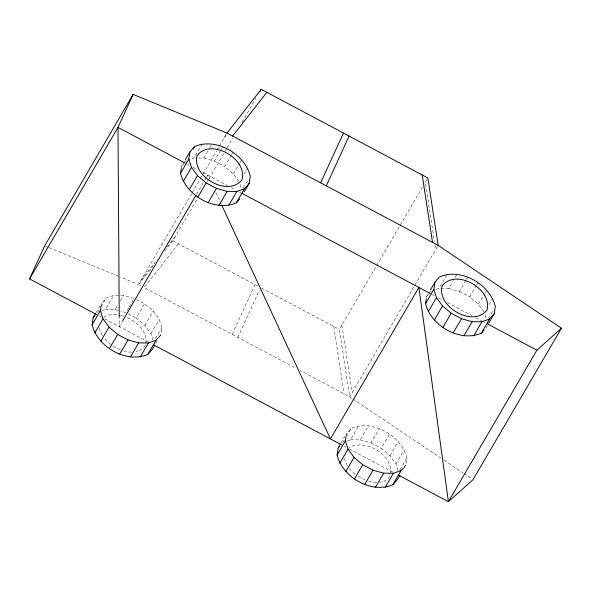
<?xml version="1.0" encoding="UTF-8"?>
<svg xmlns="http://www.w3.org/2000/svg" width="591" height="591" viewBox="0 0 591 591"><rect width="100%" height="100%" fill="white"/><g stroke="black" fill="none" stroke-linecap="round" stroke-linejoin="round"><path stroke-width="0.44" stroke-dasharray="2.96 2.22" d="M100.928 306.965L101.467 303.36L106.121 298.056L113.782 295.293L123.541 295.404L134.209 298.374M181.23 168.753L181.636 166.049L184.857 160.538M159.371 337.254L160.752 334.898L161.823 327.687C159.223 314.582 148.267 305.015 136.587 299.637M346.09 436.387L346.489 433.683L351.143 428.379C372.648 418.997 401.533 435.818 406.852 458.01L405.773 465.22L403.934 468.368M426.392 298.174L426.665 296.372L428.963 292.434M145.748 343.415C147.89 331.278 136.299 321.349 126.097 317.145M390.777 473.738C392.587 454.324 365.6 438.441 348.919 447.66M232.204 334.351L255.002 284.567M237.833 337.343L259.486 290.048M95.949 312.816L101.467 303.36M97.84 312.233L99.222 309.869M101.061 306.722L106.121 298.056M102.103 310.696L105.508 309.47L113.782 295.293M202.233 143.798L193.959 157.982L187.99 160.131M105.508 309.47L115.26 309.581L118.023 304.853M120.32 300.915L123.541 295.404M198.391 158.026L203.71 158.085L209.229 148.636M209.687 147.846L211.992 143.909M191.587 193.708L138.553 284.537L120.63 277.157M192.053 192.91L199.935 179.413M200.393 178.615L216.624 150.823M217.089 150.025L218.943 146.849M219.409 146.058L226.168 134.475M128.69 307.83L125.935 312.55L120.601 311.065M129.148 307.039L133.751 299.164M203.71 158.085L214.378 161.062L220.82 150.033M221.278 149.25L222.659 146.886M123.017 320.233L119.293 326.609L119.234 318.313M196.567 194.254L204.479 180.698M204.944 179.9L206.34 177.514M206.806 176.716L207.737 175.121L209.295 178.46M164.904 250.857L172.757 240.818L197.505 198.428M207.242 181.755L208.63 179.369M209.096 178.578L224.861 151.577M225.326 150.779L226.715 148.4M227.18 147.602L232.743 138.072M242.015 122.189L255.925 98.365M153.025 340.217L150.919 333.627L144.906 325.346L136.226 318.032L144.507 303.848M238.867 181.444L233.356 173.857L224.676 166.536L231.111 155.507M231.576 154.724L232.95 152.36M144.906 325.346L153.18 311.169M233.356 173.857L239.333 163.618M239.791 162.828L241.63 159.673M150.919 333.627L159.201 319.45M243.965 174.256L247.644 167.955M155.389 338.717L161.823 327.687M243.374 188.012L248.434 179.346M155.692 343.556L157.073 341.199M352.007 398.393L349.709 396.849L339.382 329.446L399.834 225.902M400.299 225.105L422.55 186.985M426.998 179.376L425.335 182.22L434.407 241.431M437.325 246.779L349.709 396.849L300.287 370.564M340.97 443.139L346.489 433.683M342.869 442.556L344.243 440.192M346.548 436.254L351.143 428.379M347.124 441.019L350.529 439.793L358.811 425.616M446.796 274.911L438.98 288.305L434.717 289.834M350.529 439.793L360.288 439.903L368.562 425.727M440.753 288.319L448.739 288.415L453.334 280.533M455.173 277.386L457.013 274.231M360.288 439.903L370.956 442.873L379.23 428.697M448.739 288.415L459.406 291.385L465.841 280.356M466.299 279.573L467.68 277.209M398.046 470.539L395.948 463.95L389.927 455.668L381.247 448.355L389.528 434.171M483.889 311.767L478.378 304.18L469.697 296.859L476.139 285.83M476.597 285.047L477.979 282.683M389.927 455.668L398.208 441.492M478.378 304.18L484.354 293.941M484.812 293.151L486.652 290.004M395.948 463.95L404.222 449.773M488.993 304.579L492.672 298.278M399.952 469.823L406.852 458.01M488.402 318.335L493.463 309.669M485.942 327.902L487.324 325.538M145.386 345.107L142.941 348.542L139.121 350.928L136.159 351.645M389.838 476.228L387.962 478.865L384.15 481.259L379.873 482.286M224.506 137.319L226.752 134.453M141.05 280.267L157.309 259.486M166.839 247.297L175.246 236.548M153.69 265.189L138.553 284.537L140.961 285.822M178.379 243.81L144.174 287.529L296.231 368.407M181.636 166.049L186.291 160.745M159.009 336.885L160.752 334.898M426.665 296.372L428.985 293.72M429.568 293.055L431.312 291.067M404.03 467.208L405.773 465.22M103.898 317.337C108.382 314.02 114.521 313.91 119.774 315.166M131.498 352.081L128.491 352.037L123.275 350.862M376.526 482.404L373.519 482.359L368.304 481.185M120.645 315.358L125.299 316.806M115.26 309.581L119.707 310.822M45.522 246.218L48.078 247.267M48.935 247.622L119.774 276.802M120.365 349.806L116.346 348.114L112.164 345.469M365.386 480.128L357.887 476.235M214.378 161.062L224.676 166.536M459.406 291.385L469.697 296.859M187.524 164.372L189.142 165.229M193.183 167.379L197.231 169.528M202.89 172.542L227.306 185.53M231.384 187.694L236.274 190.295M239.532 192.031L241.165 192.895M431.918 294.355L434.355 295.655M438.426 297.812L442.489 299.977M447.372 302.577L471.781 315.557M475.851 317.722L481.547 320.75M482.359 321.186L485.617 322.915M172.757 240.818L258.215 286.273M261.436 287.987L339.382 329.446M128.306 313.814L136.226 318.032M370.956 442.873L381.247 448.355M99.081 315.86L101.504 317.153M104.74 318.874L150.269 343.09M344.28 446.279L345.905 447.143M349.163 448.872L393.096 472.246M352.775 398.91L440.842 458.091M443.9 460.153L463.048 473.014M463.809 473.531L471.47 478.68M355.073 474.263L350.965 470.554L348.372 467.141M110.731 344.56L105.937 340.231L103.344 336.818M215.892 192.651L221.33 204.338M347.323 465.76L345.078 460.817L344.656 457.87M102.295 335.437L100.056 330.495L99.628 327.547M485.181 314.929L486.23 318.224M240.16 184.606L241.475 188.721M434.969 245.073L435.663 249.631M341.871 325.176L352.206 392.579M333.752 326.454L344.088 393.857"/><path stroke-width="0.89" d="M154.768 345.137L152.471 349.074L147.816 354.378C126.311 363.76 97.434 346.939 92.115 324.747L93.186 317.544L95.491 313.599M92.115 324.747L100.389 310.57L100.928 306.965M239.754 198.908L236.267 202.883C214.762 212.272 185.877 195.444 180.558 173.259L181.23 168.753M180.558 173.259L188.839 159.082L189.918 151.872L194.565 146.568C216.07 137.178 244.955 154.007 250.274 176.192L249.195 183.402L244.142 192.068M399.797 475.46L397.499 479.397L392.845 484.701C371.34 494.083 342.455 477.262 337.136 455.07L338.215 447.867L340.512 443.922M337.136 455.07L345.41 440.893L345.949 437.288M484.199 329.896L481.296 333.206C459.783 342.595 430.905 325.767 425.586 303.582L426.259 299.076M425.586 303.582L433.86 289.405L434.939 282.195L439.593 276.891C461.098 267.501 489.976 284.33 495.302 306.515L494.224 313.725L488.705 323.181M96.651 314.567L29.55 278.878L44.665 245.863L133.115 94.368L227.003 133.049L438.16 245.361L561.45 328.212L472.999 479.707L448.429 501.67L398.792 475.275M133.115 94.368L118.001 127.39L29.55 278.878M320.654 182.863L343.452 133.071M326.276 185.855L349.074 136.063M185.315 159.747L189.918 151.872M193.191 148.925L194.565 146.568M94.737 332.992L103.019 318.808L100.389 310.57M183.188 181.496L191.469 167.319L188.839 159.082M100.758 341.266L109.032 327.089L103.019 318.808M189.201 189.777L197.483 175.593L191.469 167.319M123.017 320.233L196.101 195.052M109.438 348.587L117.712 334.41L109.032 327.089M197.882 197.091L206.163 182.915L197.483 175.593M259.959 91.465L261.207 89.33L427.825 177.95L438.16 245.361M119.729 354.061L128.011 339.884L138.678 342.854L148.43 342.965L156.098 340.202L158.425 337.55M208.18 202.565L216.454 188.389L227.121 191.366L236.88 191.477L244.548 188.706L249.195 183.402M130.397 357.03L138.678 342.854M218.847 205.542L227.121 191.366M140.156 357.141L148.43 342.965M228.599 205.653L236.88 191.477M147.816 354.378L156.098 340.202M236.267 202.883L244.548 188.706M430.337 290.07L434.939 282.195M339.766 463.314L348.04 449.13L345.41 440.893M428.209 311.819L436.49 297.642L433.86 289.405M345.779 471.588L354.061 457.412L348.04 449.13M434.23 320.1L442.504 305.916L436.49 297.642M354.46 478.909L362.734 464.733L354.061 457.412M442.91 327.414L451.184 313.237L442.504 305.916M364.75 484.384L373.032 470.207L383.699 473.177L393.458 473.288L401.119 470.525L403.446 467.873M453.201 332.888L461.482 318.712L472.15 321.689L481.901 321.8L489.57 319.029L494.224 313.725M375.425 487.353L383.699 473.177M463.869 335.865L472.15 321.689M385.177 487.464L393.458 473.288M473.627 335.976L481.901 321.8M392.845 484.701L401.119 470.525M481.296 333.206L489.57 319.029M561.45 328.212L536.872 350.182L448.429 501.67L418.893 287.433L330.45 438.921L221.721 205.173M227.003 133.049L261.207 89.33M232.625 136.041L266.829 92.322M93.186 317.544L94.937 315.55M338.215 447.867L339.374 446.537M185.101 163.079L118.001 127.39L119.234 317.389M241.978 193.331L430.285 293.491M487.243 323.779L536.872 350.182M206.163 182.915L216.454 188.389M451.184 313.237L461.482 318.712M153.534 344.826L341.842 444.979M117.712 334.41L128.011 339.884M362.734 464.733L373.032 470.207M422.203 174.958L432.531 242.369M197.143 155.522C191.277 176.399 228.133 197.667 241.97 179.753C247.836 158.876 210.98 137.607 197.143 155.522M442.171 285.845C436.306 306.722 473.162 327.99 486.991 310.076C492.857 289.198 456.001 267.93 442.171 285.845"/></g></svg>
